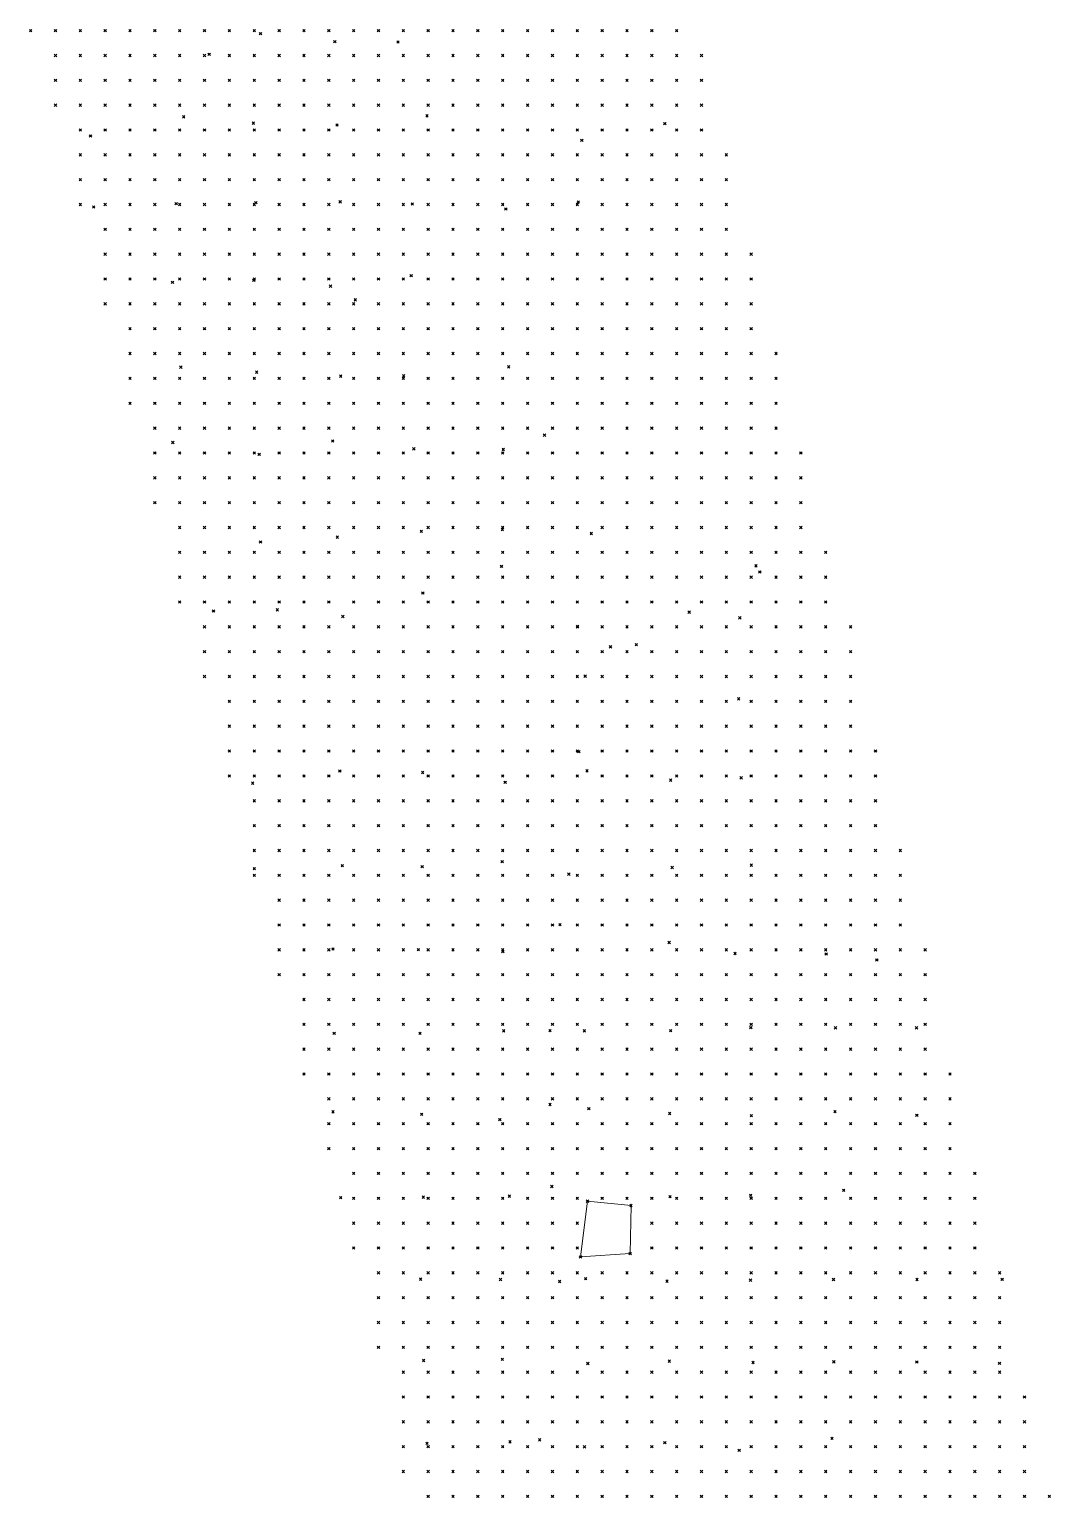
# Model space of a CAD drawing. Header units: metres. Extents: x 441556 to 446409, y 432338 to 461058.
# Drawn here: x 444785.2 to 444908.5, y 443383.9 to 443561.1 of the extents above; entities that cross this region are included whole.
import ezdxf

# ---------------------------------------------------------------- set-up
doc = ezdxf.new("R2010")
doc.units = ezdxf.units.M
doc.header["$MEASUREMENT"] = 0
doc.header["$PDMODE"] = 35
doc.header["$PDSIZE"] = 0.15
for name, color, linetype, lineweight in [('DTM-BRE-RevN_GRP_CONSTRUCTIE', 2, 'Continuous', 0), ('DTM-NOK-RevN_LIDAR_co_lidar', 91, 'Continuous', 0), ('DTM-NOK-RevN_RTK', 32, 'Continuous', 0)]:
    doc.layers.add(name, color=color, linetype=linetype, lineweight=lineweight)

msp = doc.modelspace()

# ---------------------------------------------------------------- linework, layer by layer
at = {"layer": 'DTM-BRE-RevN_GRP_CONSTRUCTIE'}
for p, q in [((444852.618, 443419.668, 552.325), (444851.761, 443412.946, 552.445)), ((444857.866, 443419.15, 551.844), (444852.618, 443419.668, 552.325)), ((444857.769, 443413.347, 551.647), (444857.866, 443419.15, 551.844)), ((444851.761, 443412.946, 552.445), (444857.769, 443413.347, 551.647))]:
    msp.add_line(p, q, dxfattribs=at)
at = {"layer": 'DTM-NOK-RevN_LIDAR_co_lidar'}
for p in [(444785.39, 443560.995, 595.935), (444788.39, 443560.995, 594.717), (444791.389, 443560.995, 593.705), (444794.388, 443560.995, 592.698), (444797.388, 443560.995, 590.99), (444800.387, 443560.995, 589.049), (444803.386, 443560.995, 587.269), (444806.386, 443560.995, 585.609), (444809.385, 443560.995, 584.7), (444812.384, 443560.995, 584.284), (444815.384, 443560.995, 583.933), (444818.383, 443560.995, 583.091), (444821.383, 443560.995, 582.277), (444824.382, 443560.995, 581.417), (444827.381, 443560.995, 580.37), (444830.381, 443560.995, 579.645), (444833.38, 443560.995, 578.797), (444836.379, 443560.995, 577.907), (444839.379, 443560.995, 576.787), (444842.378, 443560.995, 575.669), (444845.377, 443560.995, 574.615), (444848.377, 443560.995, 573.433), (444851.376, 443560.995, 572.212), (444854.375, 443560.995, 571.033), (444857.375, 443560.995, 569.752), (444860.374, 443560.995, 568.39), (444863.373, 443560.995, 567), (444788.39, 443557.996, 593.952), (444791.389, 443557.996, 592.653), (444794.388, 443557.996, 590.894), (444797.388, 443557.996, 589.335), (444800.387, 443557.996, 587.551), (444803.386, 443557.996, 585.715), (444806.386, 443557.996, 584.338), (444809.385, 443557.996, 583.451), (444812.384, 443557.996, 582.998), (444815.384, 443557.996, 582.188), (444818.383, 443557.996, 581.583), (444821.383, 443557.996, 580.859), (444824.382, 443557.996, 579.96), (444827.381, 443557.996, 579.12), (444830.381, 443557.996, 578.428), (444833.38, 443557.996, 577.691), (444836.379, 443557.996, 576.446), (444839.379, 443557.996, 575.09), (444842.378, 443557.996, 574.185), (444845.377, 443557.996, 573.181), (444848.377, 443557.996, 571.944), (444851.376, 443557.996, 570.819), (444854.375, 443557.996, 569.745), (444857.375, 443557.996, 568.656), (444860.374, 443557.996, 567.401), (444863.373, 443557.996, 565.809), (444866.373, 443557.996, 564.483), (444788.39, 443554.997, 593.333), (444791.389, 443554.997, 591.781), (444794.388, 443554.997, 589.821), (444797.388, 443554.997, 588.016), (444800.387, 443554.997, 586.146), (444803.386, 443554.997, 584.517), (444806.386, 443554.997, 583.259), (444809.385, 443554.997, 582.342), (444812.384, 443554.997, 581.447), (444815.384, 443554.997, 580.853), (444818.383, 443554.997, 580.16), (444821.383, 443554.997, 579.612), (444824.382, 443554.997, 578.605), (444827.381, 443554.997, 577.851), (444830.381, 443554.997, 577.125), (444833.38, 443554.997, 576.205), (444836.379, 443554.997, 575.081), (444839.379, 443554.997, 573.936), (444842.378, 443554.997, 572.922), (444845.377, 443554.997, 571.89), (444848.377, 443554.997, 570.753), (444851.376, 443554.997, 569.498), (444854.375, 443554.997, 568.359), (444857.375, 443554.997, 567.449), (444860.374, 443554.997, 566.221), (444863.373, 443554.997, 564.546), (444866.373, 443554.997, 563.243), (444788.39, 443551.997, 592.708), (444791.389, 443551.997, 591.044), (444794.388, 443551.997, 588.896), (444797.388, 443551.997, 586.88), (444800.387, 443551.997, 585.132), (444803.386, 443551.997, 583.676), (444806.386, 443551.997, 582.45), (444809.385, 443551.997, 581.146), (444812.384, 443551.997, 580.19), (444815.384, 443551.997, 579.81), (444818.383, 443551.997, 578.796), (444821.383, 443551.997, 578.065), (444824.382, 443551.997, 577.189), (444827.381, 443551.997, 576.841), (444830.381, 443551.997, 575.73), (444833.38, 443551.997, 574.554), (444836.379, 443551.997, 573.566), (444839.379, 443551.997, 572.578), (444842.378, 443551.997, 571.534), (444845.377, 443551.997, 570.553), (444848.377, 443551.997, 569.455), (444851.376, 443551.997, 568.166), (444854.375, 443551.997, 567.055), (444857.375, 443551.997, 566.096), (444860.374, 443551.997, 564.695), (444863.373, 443551.997, 563.015), (444866.373, 443551.997, 561.818), (444791.389, 443548.998, 590.148), (444794.388, 443548.998, 588.062), (444797.388, 443548.998, 586.13), (444800.387, 443548.998, 584.453), (444803.386, 443548.998, 582.943), (444806.386, 443548.998, 581.507), (444809.385, 443548.998, 580.132), (444812.384, 443548.998, 578.945), (444815.384, 443548.998, 578.127), (444818.383, 443548.998, 577.428), (444821.383, 443548.998, 576.714), (444824.382, 443548.998, 576.362), (444827.381, 443548.998, 575.57), (444830.381, 443548.998, 574.353), (444833.38, 443548.998, 573.063), (444836.379, 443548.998, 572.292), (444839.379, 443548.998, 571.36), (444842.378, 443548.998, 570.256), (444845.377, 443548.998, 569.208), (444848.377, 443548.998, 568.112), (444851.376, 443548.998, 566.951), (444854.375, 443548.998, 565.81), (444857.375, 443548.998, 564.568), (444860.374, 443548.998, 563.187), (444863.373, 443548.998, 561.874), (444866.373, 443548.998, 560.662), (444791.389, 443545.999, 589.206), (444794.388, 443545.999, 587.162), (444797.388, 443545.999, 585.267), (444800.387, 443545.999, 583.704), (444803.386, 443545.999, 582.261), (444806.386, 443545.999, 580.557), (444809.385, 443545.999, 579.012), (444812.384, 443545.999, 577.86), (444815.384, 443545.999, 576.941), (444818.383, 443545.999, 576.29), (444821.383, 443545.999, 575.617), (444824.382, 443545.999, 575.168), (444827.381, 443545.999, 574.095), (444830.381, 443545.999, 573.055), (444833.38, 443545.999, 571.838), (444836.379, 443545.999, 571.075), (444839.379, 443545.999, 570.055), (444842.378, 443545.999, 568.905), (444845.377, 443545.999, 567.834), (444848.377, 443545.999, 566.809), (444851.376, 443545.999, 565.779), (444854.375, 443545.999, 564.673), (444857.375, 443545.999, 563.439), (444860.374, 443545.999, 562.105), (444863.373, 443545.999, 560.776), (444866.373, 443545.999, 559.351), (444869.372, 443545.999, 557.6), (444791.389, 443542.999, 588.54), (444794.388, 443542.999, 586.7), (444797.388, 443542.999, 584.939), (444800.387, 443542.999, 583.277), (444803.386, 443542.999, 581.621), (444806.386, 443542.999, 579.963), (444809.385, 443542.999, 578.383), (444812.384, 443542.999, 577.216), (444815.384, 443542.999, 576.151), (444818.383, 443542.999, 575.295), (444821.383, 443542.999, 574.316), (444824.382, 443542.999, 573.707), (444827.381, 443542.999, 572.714), (444830.381, 443542.999, 571.719), (444833.38, 443542.999, 570.676), (444836.379, 443542.999, 569.781), (444839.379, 443542.999, 568.797), (444842.378, 443542.999, 567.799), (444845.377, 443542.999, 566.733), (444848.377, 443542.999, 565.705), (444851.376, 443542.999, 564.697), (444854.375, 443542.999, 563.593), (444857.375, 443542.999, 562.41), (444860.374, 443542.999, 561.066), (444863.373, 443542.999, 559.626), (444866.373, 443542.999, 558.22), (444869.372, 443542.999, 556.496), (444791.389, 443540, 587.957), (444794.388, 443540, 586.221), (444797.388, 443540, 584.626), (444800.387, 443540, 582.934), (444803.386, 443540, 581.083), (444806.386, 443540, 579.475), (444809.385, 443540, 578.012), (444812.384, 443540, 576.754), (444815.384, 443540, 575.51), (444818.383, 443540, 574.391), (444821.383, 443540, 573.526), (444824.382, 443540, 572.767), (444827.381, 443540, 571.784), (444830.381, 443540, 570.837), (444833.38, 443540, 569.781), (444836.379, 443540, 568.778), (444839.379, 443540, 567.621), (444842.378, 443540, 566.679), (444845.377, 443540, 565.763), (444848.377, 443540, 564.737), (444851.376, 443540, 563.572), (444854.375, 443540, 562.313), (444857.375, 443540, 561.015), (444860.374, 443540, 559.672), (444863.373, 443540, 558.529), (444866.373, 443540, 557.369), (444869.372, 443540, 555.756), (444794.388, 443537.001, 585.846), (444797.388, 443537.001, 584.315), (444800.387, 443537.001, 582.68), (444803.386, 443537.001, 580.886), (444806.386, 443537.001, 579.427), (444809.385, 443537.001, 577.818), (444812.384, 443537.001, 576.454), (444815.384, 443537.001, 575.19), (444818.383, 443537.001, 573.886), (444821.383, 443537.001, 573.051), (444824.382, 443537.001, 572.193), (444827.381, 443537.001, 571.202), (444830.381, 443537.001, 570.014), (444833.38, 443537.001, 568.828), (444836.379, 443537.001, 567.784), (444839.379, 443537.001, 566.772), (444842.378, 443537.001, 565.775), (444845.377, 443537.001, 564.817), (444848.377, 443537.001, 563.772), (444851.376, 443537.001, 562.495), (444854.375, 443537.001, 561.081), (444857.375, 443537.001, 559.782), (444860.374, 443537.001, 558.671), (444863.373, 443537.001, 557.572), (444866.373, 443537.001, 556.303), (444869.372, 443537.001, 554.861), (444794.388, 443534.001, 585.574), (444797.388, 443534.001, 584.02), (444800.387, 443534.001, 582.426), (444803.386, 443534.001, 580.903), (444806.386, 443534.001, 579.478), (444809.385, 443534.001, 577.702), (444812.384, 443534.001, 576.279), (444815.384, 443534.001, 574.957), (444818.383, 443534.001, 573.564), (444821.383, 443534.001, 572.732), (444824.382, 443534.001, 571.649), (444827.381, 443534.001, 570.656), (444830.381, 443534.001, 569.294), (444833.38, 443534.001, 567.966), (444836.379, 443534.001, 566.958), (444839.379, 443534.001, 565.927), (444842.378, 443534.001, 564.942), (444845.377, 443534.001, 563.896), (444848.377, 443534.001, 562.736), (444851.376, 443534.001, 561.485), (444854.375, 443534.001, 560.106), (444857.375, 443534.001, 558.775), (444860.374, 443534.001, 557.601), (444863.373, 443534.001, 556.277), (444866.373, 443534.001, 554.872), (444869.372, 443534.001, 553.823), (444872.371, 443534.001, 552.218), (444794.388, 443531.002, 585.281), (444797.388, 443531.002, 583.864), (444800.387, 443531.002, 582.243), (444803.386, 443531.002, 580.862), (444806.386, 443531.002, 579.526), (444809.385, 443531.002, 577.661), (444812.384, 443531.002, 576.094), (444815.384, 443531.002, 574.644), (444818.383, 443531.002, 573.508), (444821.383, 443531.002, 572.625), (444824.382, 443531.002, 571.286), (444827.381, 443531.002, 570.145), (444830.381, 443531.002, 568.793), (444833.38, 443531.002, 567.538), (444836.379, 443531.002, 566.315), (444839.379, 443531.002, 565.141), (444842.378, 443531.002, 564.116), (444845.377, 443531.002, 563.111), (444848.377, 443531.002, 561.933), (444851.376, 443531.002, 560.611), (444854.375, 443531.002, 559.183), (444857.375, 443531.002, 557.754), (444860.374, 443531.002, 556.439), (444863.373, 443531.002, 555.026), (444866.373, 443531.002, 553.64), (444869.372, 443531.002, 552.502), (444872.371, 443531.002, 551.078), (444794.388, 443528.003, 584.911), (444797.388, 443528.003, 583.585), (444800.387, 443528.003, 582.059), (444803.386, 443528.003, 580.747), (444806.386, 443528.003, 579.362), (444809.385, 443528.003, 577.734), (444812.384, 443528.003, 576.169), (444815.384, 443528.003, 574.615), (444818.383, 443528.003, 573.601), (444821.383, 443528.003, 572.448), (444824.382, 443528.003, 570.942), (444827.381, 443528.003, 569.558), (444830.381, 443528.003, 568.321), (444833.38, 443528.003, 567.286), (444836.379, 443528.003, 565.974), (444839.379, 443528.003, 564.684), (444842.378, 443528.003, 563.524), (444845.377, 443528.003, 562.571), (444848.377, 443528.003, 561.351), (444851.376, 443528.003, 559.865), (444854.375, 443528.003, 558.384), (444857.375, 443528.003, 556.944), (444860.374, 443528.003, 555.591), (444863.373, 443528.003, 554.071), (444866.373, 443528.003, 552.572), (444869.372, 443528.003, 551.317), (444872.371, 443528.003, 550.1), (444797.388, 443525.003, 583.093), (444800.387, 443525.003, 581.661), (444803.386, 443525.003, 580.422), (444806.386, 443525.003, 579.002), (444809.385, 443525.003, 577.669), (444812.384, 443525.003, 576.091), (444815.384, 443525.003, 574.595), (444818.383, 443525.003, 573.689), (444821.383, 443525.003, 572.146), (444824.382, 443525.003, 570.593), (444827.381, 443525.003, 569.156), (444830.381, 443525.003, 568.007), (444833.38, 443525.003, 566.978), (444836.379, 443525.003, 565.693), (444839.379, 443525.003, 564.413), (444842.378, 443525.003, 563.263), (444845.377, 443525.003, 562.288), (444848.377, 443525.003, 561.043), (444851.376, 443525.003, 559.47), (444854.375, 443525.003, 557.97), (444857.375, 443525.003, 556.576), (444860.374, 443525.003, 555.111), (444863.373, 443525.003, 553.513), (444866.373, 443525.003, 551.862), (444869.372, 443525.003, 550.506), (444872.371, 443525.003, 549.264), (444797.388, 443522.004, 582.577), (444800.387, 443522.004, 581.208), (444803.386, 443522.004, 579.95), (444806.386, 443522.004, 578.614), (444809.385, 443522.004, 577.372), (444812.384, 443522.004, 575.858), (444815.384, 443522.004, 574.438), (444818.383, 443522.004, 573.558), (444821.383, 443522.004, 571.88), (444824.382, 443522.004, 570.255), (444827.381, 443522.004, 568.967), (444830.381, 443522.004, 567.81), (444833.38, 443522.004, 566.677), (444836.379, 443522.004, 565.418), (444839.379, 443522.004, 564.182), (444842.378, 443522.004, 563.076), (444845.377, 443522.004, 562.132), (444848.377, 443522.004, 560.978), (444851.376, 443522.004, 559.386), (444854.375, 443522.004, 557.82), (444857.375, 443522.004, 556.422), (444860.374, 443522.004, 554.869), (444863.373, 443522.004, 553.297), (444866.373, 443522.004, 551.638), (444869.372, 443522.004, 550.126), (444872.371, 443522.004, 548.679), (444875.371, 443522.004, 547.207), (444797.388, 443519.005, 581.974), (444800.387, 443519.005, 580.73), (444803.386, 443519.005, 579.448), (444806.386, 443519.005, 578.262), (444809.385, 443519.005, 577.064), (444812.384, 443519.005, 575.607), (444815.384, 443519.005, 574.353), (444818.383, 443519.005, 573.193), (444821.383, 443519.005, 571.608), (444824.382, 443519.005, 569.911), (444827.381, 443519.005, 568.722), (444830.381, 443519.005, 567.548), (444833.38, 443519.005, 566.409), (444836.379, 443519.005, 565.215), (444839.379, 443519.005, 563.988), (444842.378, 443519.005, 562.831), (444845.377, 443519.005, 561.944), (444848.377, 443519.005, 560.824), (444851.376, 443519.005, 559.214), (444854.375, 443519.005, 557.679), (444857.375, 443519.005, 556.327), (444860.374, 443519.005, 554.757), (444863.373, 443519.005, 553.09), (444866.373, 443519.005, 551.496), (444869.372, 443519.005, 550.115), (444872.371, 443519.005, 548.427), (444875.371, 443519.005, 546.806), (444797.388, 443516.005, 581.155), (444800.387, 443516.005, 580.007), (444803.386, 443516.005, 578.873), (444806.386, 443516.005, 577.9), (444809.385, 443516.005, 576.716), (444812.384, 443516.005, 575.096), (444815.384, 443516.005, 574.016), (444818.383, 443516.005, 572.737), (444821.383, 443516.005, 571.187), (444824.382, 443516.005, 569.667), (444827.381, 443516.005, 568.483), (444830.381, 443516.005, 567.356), (444833.38, 443516.005, 566.132), (444836.379, 443516.005, 564.893), (444839.379, 443516.005, 563.74), (444842.378, 443516.005, 562.614), (444845.377, 443516.005, 561.688), (444848.377, 443516.005, 560.492), (444851.376, 443516.005, 558.887), (444854.375, 443516.005, 557.493), (444857.375, 443516.005, 556.241), (444860.374, 443516.005, 554.572), (444863.373, 443516.005, 552.766), (444866.373, 443516.005, 551.228), (444869.372, 443516.005, 549.925), (444872.371, 443516.005, 548.297), (444875.371, 443516.005, 546.372), (444800.387, 443513.006, 579.209), (444803.386, 443513.006, 578.314), (444806.386, 443513.006, 577.233), (444809.385, 443513.006, 575.993), (444812.384, 443513.006, 574.558), (444815.384, 443513.006, 573.305), (444818.383, 443513.006, 572.008), (444821.383, 443513.006, 570.59), (444824.382, 443513.006, 569.399), (444827.381, 443513.006, 568.207), (444830.381, 443513.006, 567.08), (444833.38, 443513.006, 565.768), (444836.379, 443513.006, 564.492), (444839.379, 443513.006, 563.321), (444842.378, 443513.006, 562.244), (444845.377, 443513.006, 561.359), (444848.377, 443513.006, 560.086), (444851.376, 443513.006, 558.494), (444854.375, 443513.006, 557.218), (444857.375, 443513.006, 555.965), (444860.374, 443513.006, 554.227), (444863.373, 443513.006, 552.421), (444866.373, 443513.006, 550.933), (444869.372, 443513.006, 549.436), (444872.371, 443513.006, 548.093), (444875.371, 443513.006, 546.01), (444800.387, 443510.007, 578.444), (444803.386, 443510.007, 577.556), (444806.386, 443510.007, 576.214), (444809.385, 443510.007, 574.919), (444812.384, 443510.007, 573.688), (444815.384, 443510.007, 572.454), (444818.383, 443510.007, 571.214), (444821.383, 443510.007, 570.006), (444824.382, 443510.007, 569.011), (444827.381, 443510.007, 567.776), (444830.381, 443510.007, 566.473), (444833.38, 443510.007, 565.174), (444836.379, 443510.007, 563.794), (444839.379, 443510.007, 562.533), (444842.378, 443510.007, 561.582), (444845.377, 443510.007, 560.921), (444848.377, 443510.007, 559.631), (444851.376, 443510.007, 558.01), (444854.375, 443510.007, 556.839), (444857.375, 443510.007, 555.618), (444860.374, 443510.007, 553.895), (444863.373, 443510.007, 552.122), (444866.373, 443510.007, 550.721), (444869.372, 443510.007, 549.129), (444872.371, 443510.007, 547.708), (444875.371, 443510.007, 546.239), (444878.37, 443510.007, 544.365), (444800.387, 443507.007, 577.641), (444803.386, 443507.007, 576.471), (444806.386, 443507.007, 575.061), (444809.385, 443507.007, 574.023), (444812.384, 443507.007, 572.885), (444815.384, 443507.007, 571.514), (444818.383, 443507.007, 570.509), (444821.383, 443507.007, 569.393), (444824.382, 443507.007, 568.377), (444827.381, 443507.007, 567.033), (444830.381, 443507.007, 565.634), (444833.38, 443507.007, 564.306), (444836.379, 443507.007, 562.862), (444839.379, 443507.007, 561.632), (444842.378, 443507.007, 560.88), (444845.377, 443507.007, 560.435), (444848.377, 443507.007, 559.262), (444851.376, 443507.007, 557.646), (444854.375, 443507.007, 556.476), (444857.375, 443507.007, 555.236), (444860.374, 443507.007, 553.509), (444863.373, 443507.007, 551.88), (444866.373, 443507.007, 550.393), (444869.372, 443507.007, 548.885), (444872.371, 443507.007, 547.493), (444875.371, 443507.007, 545.84), (444878.37, 443507.007, 544.352), (444800.387, 443504.008, 576.334), (444803.386, 443504.008, 575.16), (444806.386, 443504.008, 573.826), (444809.385, 443504.008, 572.956), (444812.384, 443504.008, 571.934), (444815.384, 443504.008, 570.766), (444818.383, 443504.008, 569.638), (444821.383, 443504.008, 568.513), (444824.382, 443504.008, 567.526), (444827.381, 443504.008, 565.873), (444830.381, 443504.008, 564.549), (444833.38, 443504.008, 563.524), (444836.379, 443504.008, 562.452), (444839.379, 443504.008, 561.237), (444842.378, 443504.008, 560.288), (444845.377, 443504.008, 559.728), (444848.377, 443504.008, 558.701), (444851.376, 443504.008, 557.295), (444854.375, 443504.008, 556.195), (444857.375, 443504.008, 554.985), (444860.374, 443504.008, 553.299), (444863.373, 443504.008, 551.664), (444866.373, 443504.008, 550.144), (444869.372, 443504.008, 548.639), (444872.371, 443504.008, 547.274), (444875.371, 443504.008, 545.613), (444878.37, 443504.008, 544.032), (444803.386, 443501.009, 573.549), (444806.386, 443501.009, 572.687), (444809.385, 443501.009, 571.984), (444812.384, 443501.009, 570.939), (444815.384, 443501.009, 569.963), (444818.383, 443501.009, 568.864), (444821.383, 443501.009, 567.799), (444824.382, 443501.009, 566.642), (444827.381, 443501.009, 565.344), (444830.381, 443501.009, 564.282), (444833.38, 443501.009, 563.25), (444836.379, 443501.009, 562.215), (444839.379, 443501.009, 561.206), (444842.378, 443501.009, 560.276), (444845.377, 443501.009, 559.275), (444848.377, 443501.009, 557.924), (444851.376, 443501.009, 556.646), (444854.375, 443501.009, 555.779), (444857.375, 443501.009, 554.618), (444860.374, 443501.009, 552.966), (444863.373, 443501.009, 551.505), (444866.373, 443501.009, 549.918), (444869.372, 443501.009, 548.442), (444872.371, 443501.009, 546.992), (444875.371, 443501.009, 545.523), (444878.37, 443501.009, 543.615), (444803.386, 443498.009, 572.739), (444806.386, 443498.009, 571.666), (444809.385, 443498.009, 570.786), (444812.384, 443498.009, 569.78), (444815.384, 443498.009, 568.998), (444818.383, 443498.009, 568.068), (444821.383, 443498.009, 567.012), (444824.382, 443498.009, 565.881), (444827.381, 443498.009, 564.99), (444830.381, 443498.009, 563.947), (444833.38, 443498.009, 562.883), (444836.379, 443498.009, 561.951), (444839.379, 443498.009, 561.053), (444842.378, 443498.009, 560.053), (444845.377, 443498.009, 558.838), (444848.377, 443498.009, 557.533), (444851.376, 443498.009, 556.374), (444854.375, 443498.009, 555.417), (444857.375, 443498.009, 554.197), (444860.374, 443498.009, 552.502), (444863.373, 443498.009, 550.997), (444866.373, 443498.009, 549.722), (444869.372, 443498.009, 548.468), (444872.371, 443498.009, 546.914), (444875.371, 443498.009, 545.457), (444878.37, 443498.009, 543.48), (444881.369, 443498.009, 541.341), (444803.386, 443495.01, 571.778), (444806.386, 443495.01, 570.83), (444809.385, 443495.01, 569.761), (444812.384, 443495.01, 568.885), (444815.384, 443495.01, 568.01), (444818.383, 443495.01, 567.073), (444821.383, 443495.01, 565.963), (444824.382, 443495.01, 565.023), (444827.381, 443495.01, 564.24), (444830.381, 443495.01, 563.143), (444833.38, 443495.01, 562.125), (444836.379, 443495.01, 561.288), (444839.379, 443495.01, 560.491), (444842.378, 443495.01, 559.555), (444845.377, 443495.01, 558.421), (444848.377, 443495.01, 557.174), (444851.376, 443495.01, 556.111), (444854.375, 443495.01, 555.114), (444857.375, 443495.01, 553.833), (444860.374, 443495.01, 552.268), (444863.373, 443495.01, 550.621), (444866.373, 443495.01, 549.315), (444869.372, 443495.01, 548), (444872.371, 443495.01, 546.593), (444875.371, 443495.01, 545.174), (444878.37, 443495.01, 542.91), (444881.369, 443495.01, 540.527), (444803.386, 443492.011, 570.791), (444806.386, 443492.011, 569.954), (444809.385, 443492.011, 569.08), (444812.384, 443492.011, 567.959), (444815.384, 443492.011, 566.875), (444818.383, 443492.011, 565.937), (444821.383, 443492.011, 565.099), (444824.382, 443492.011, 564.19), (444827.381, 443492.011, 563.28), (444830.381, 443492.011, 562.472), (444833.38, 443492.011, 561.641), (444836.379, 443492.011, 560.763), (444839.379, 443492.011, 559.992), (444842.378, 443492.011, 558.857), (444845.377, 443492.011, 557.679), (444848.377, 443492.011, 556.635), (444851.376, 443492.011, 555.73), (444854.375, 443492.011, 554.678), (444857.375, 443492.011, 553.177), (444860.374, 443492.011, 551.704), (444863.373, 443492.011, 550.449), (444866.373, 443492.011, 549.045), (444869.372, 443492.011, 547.823), (444872.371, 443492.011, 546.507), (444875.371, 443492.011, 544.633), (444878.37, 443492.011, 542.229), (444881.369, 443492.011, 540.053), (444806.386, 443489.011, 568.963), (444809.385, 443489.011, 568.132), (444812.384, 443489.011, 566.968), (444815.384, 443489.011, 565.898), (444818.383, 443489.011, 565.016), (444821.383, 443489.011, 564.132), (444824.382, 443489.011, 563.294), (444827.381, 443489.011, 562.447), (444830.381, 443489.011, 561.75), (444833.38, 443489.011, 560.958), (444836.379, 443489.011, 560.14), (444839.379, 443489.011, 559.398), (444842.378, 443489.011, 558.3), (444845.377, 443489.011, 556.981), (444848.377, 443489.011, 556.003), (444851.376, 443489.011, 555.328), (444854.375, 443489.011, 554.167), (444857.375, 443489.011, 552.742), (444860.374, 443489.011, 551.608), (444863.373, 443489.011, 550.088), (444866.373, 443489.011, 548.746), (444869.372, 443489.011, 547.536), (444872.371, 443489.011, 546.465), (444875.371, 443489.011, 544.497), (444878.37, 443489.011, 541.659), (444881.369, 443489.011, 539.266), (444884.369, 443489.011, 536.854), (444806.386, 443486.012, 567.785), (444809.385, 443486.012, 566.988), (444812.384, 443486.012, 565.828), (444815.384, 443486.012, 565.054), (444818.383, 443486.012, 564.082), (444821.383, 443486.012, 562.96), (444824.382, 443486.012, 562.368), (444827.381, 443486.012, 561.725), (444830.381, 443486.012, 561.136), (444833.38, 443486.012, 560.404), (444836.379, 443486.012, 559.608), (444839.379, 443486.012, 558.742), (444842.378, 443486.012, 557.615), (444845.377, 443486.012, 556.468), (444848.377, 443486.012, 555.526), (444851.376, 443486.012, 554.64), (444854.375, 443486.012, 553.524), (444857.375, 443486.012, 552.221), (444860.374, 443486.012, 551.007), (444863.373, 443486.012, 549.822), (444866.373, 443486.012, 548.566), (444869.372, 443486.012, 547.48), (444872.371, 443486.012, 546.352), (444875.371, 443486.012, 544.335), (444878.37, 443486.012, 541.917), (444881.369, 443486.012, 539.504), (444884.369, 443486.012, 537.308), (444806.386, 443483.013, 566.74), (444809.385, 443483.013, 565.911), (444812.384, 443483.013, 565.091), (444815.384, 443483.013, 564.098), (444818.383, 443483.013, 562.88), (444821.383, 443483.013, 562.241), (444824.382, 443483.013, 561.889), (444827.381, 443483.013, 561.077), (444830.381, 443483.013, 560.474), (444833.38, 443483.013, 559.695), (444836.379, 443483.013, 559.018), (444839.379, 443483.013, 558.058), (444842.378, 443483.013, 556.763), (444845.377, 443483.013, 555.76), (444848.377, 443483.013, 554.898), (444851.376, 443483.013, 553.986), (444854.375, 443483.013, 552.933), (444857.375, 443483.013, 551.713), (444860.374, 443483.013, 550.656), (444863.373, 443483.013, 549.629), (444866.373, 443483.013, 548.473), (444869.372, 443483.013, 547.326), (444872.371, 443483.013, 546.334), (444875.371, 443483.013, 544.869), (444878.37, 443483.013, 542.81), (444881.369, 443483.013, 540.953), (444884.369, 443483.013, 538.7), (444809.385, 443480.013, 565.023), (444812.384, 443480.013, 564.352), (444815.384, 443480.013, 563.404), (444818.383, 443480.013, 562.349), (444821.383, 443480.013, 561.708), (444824.382, 443480.013, 561.145), (444827.381, 443480.013, 560.551), (444830.381, 443480.013, 559.748), (444833.38, 443480.013, 559.134), (444836.379, 443480.013, 558.657), (444839.379, 443480.013, 557.409), (444842.378, 443480.013, 556.16), (444845.377, 443480.013, 555.058), (444848.377, 443480.013, 554.29), (444851.376, 443480.013, 553.729), (444854.375, 443480.013, 552.709), (444857.375, 443480.013, 551.42), (444860.374, 443480.013, 550.396), (444863.373, 443480.013, 549.363), (444866.373, 443480.013, 548.25), (444869.372, 443480.013, 547.2), (444872.371, 443480.013, 546.191), (444875.371, 443480.013, 544.791), (444878.37, 443480.013, 543.238), (444881.369, 443480.013, 541.8), (444884.369, 443480.013, 540.096), (444809.385, 443477.014, 564.224), (444812.384, 443477.014, 563.387), (444815.384, 443477.014, 562.596), (444818.383, 443477.014, 561.877), (444821.383, 443477.014, 561.102), (444824.382, 443477.014, 560.572), (444827.381, 443477.014, 559.999), (444830.381, 443477.014, 559.293), (444833.38, 443477.014, 558.557), (444836.379, 443477.014, 557.743), (444839.379, 443477.014, 556.616), (444842.378, 443477.014, 555.589), (444845.377, 443477.014, 554.77), (444848.377, 443477.014, 554.218), (444851.376, 443477.014, 553.596), (444854.375, 443477.014, 552.43), (444857.375, 443477.014, 551.057), (444860.374, 443477.014, 549.948), (444863.373, 443477.014, 548.936), (444866.373, 443477.014, 548.006), (444869.372, 443477.014, 547.081), (444872.371, 443477.014, 546.148), (444875.371, 443477.014, 544.897), (444878.37, 443477.014, 543.365), (444881.369, 443477.014, 541.93), (444884.369, 443477.014, 540.165), (444809.385, 443474.014, 563.227), (444812.384, 443474.014, 562.519), (444815.384, 443474.014, 561.847), (444818.383, 443474.014, 561.265), (444821.383, 443474.014, 560.474), (444824.382, 443474.014, 559.874), (444827.381, 443474.014, 559.411), (444830.381, 443474.014, 558.73), (444833.38, 443474.014, 557.732), (444836.379, 443474.014, 556.857), (444839.379, 443474.014, 555.923), (444842.378, 443474.014, 555.003), (444845.377, 443474.014, 554.356), (444848.377, 443474.014, 554.008), (444851.376, 443474.014, 553.325), (444854.375, 443474.014, 552.055), (444857.375, 443474.014, 550.69), (444860.374, 443474.014, 549.562), (444863.373, 443474.014, 548.677), (444866.373, 443474.014, 547.774), (444869.372, 443474.014, 546.887), (444872.371, 443474.014, 545.805), (444875.371, 443474.014, 544.508), (444878.37, 443474.014, 543.138), (444881.369, 443474.014, 541.801), (444884.369, 443474.014, 540.003), (444887.368, 443474.014, 538.063), (444809.385, 443471.015, 562.498), (444812.384, 443471.015, 561.913), (444815.384, 443471.015, 561.356), (444818.383, 443471.015, 560.84), (444821.383, 443471.015, 560.208), (444824.382, 443471.015, 559.212), (444827.381, 443471.015, 558.578), (444830.381, 443471.015, 558.041), (444833.38, 443471.015, 557.148), (444836.379, 443471.015, 556.363), (444839.379, 443471.015, 555.453), (444842.378, 443471.015, 554.503), (444845.377, 443471.015, 553.982), (444848.377, 443471.015, 553.827), (444851.376, 443471.015, 553.122), (444854.375, 443471.015, 551.742), (444857.375, 443471.015, 550.403), (444860.374, 443471.015, 549.342), (444863.373, 443471.015, 548.515), (444866.373, 443471.015, 547.629), (444869.372, 443471.015, 546.746), (444872.371, 443471.015, 545.538), (444875.371, 443471.015, 543.97), (444878.37, 443471.015, 542.691), (444881.369, 443471.015, 541.437), (444884.369, 443471.015, 539.771), (444887.368, 443471.015, 538.119), (444812.384, 443468.016, 561.346), (444815.384, 443468.016, 560.86), (444818.383, 443468.016, 560.418), (444821.383, 443468.016, 559.54), (444824.382, 443468.016, 558.672), (444827.381, 443468.016, 557.909), (444830.381, 443468.016, 557.463), (444833.38, 443468.016, 556.741), (444836.379, 443468.016, 556.027), (444839.379, 443468.016, 555.111), (444842.378, 443468.016, 554.221), (444845.377, 443468.016, 553.851), (444848.377, 443468.016, 553.746), (444851.376, 443468.016, 552.892), (444854.375, 443468.016, 551.405), (444857.375, 443468.016, 550.168), (444860.374, 443468.016, 549.198), (444863.373, 443468.016, 548.366), (444866.373, 443468.016, 547.556), (444869.372, 443468.016, 546.669), (444872.371, 443468.016, 545.526), (444875.371, 443468.016, 543.893), (444878.37, 443468.016, 542.432), (444881.369, 443468.016, 541.135), (444884.369, 443468.016, 539.653), (444887.368, 443468.016, 538.777), (444812.384, 443465.016, 560.895), (444815.384, 443465.016, 560.414), (444818.383, 443465.016, 559.903), (444821.383, 443465.016, 558.884), (444824.382, 443465.016, 558.267), (444827.381, 443465.016, 557.543), (444830.381, 443465.016, 556.958), (444833.38, 443465.016, 556.214), (444836.379, 443465.016, 555.505), (444839.379, 443465.016, 554.658), (444842.378, 443465.016, 554.001), (444845.377, 443465.016, 553.798), (444848.377, 443465.016, 553.673), (444851.376, 443465.016, 552.736), (444854.375, 443465.016, 551.218), (444857.375, 443465.016, 550.052), (444860.374, 443465.016, 549.158), (444863.373, 443465.016, 548.28), (444866.373, 443465.016, 547.461), (444869.372, 443465.016, 546.656), (444872.371, 443465.016, 545.708), (444875.371, 443465.016, 544.19), (444878.37, 443465.016, 542.661), (444881.369, 443465.016, 541.429), (444884.369, 443465.016, 540.281), (444887.368, 443465.016, 539.935), (444812.384, 443462.017, 560.527), (444815.384, 443462.017, 560.046), (444818.383, 443462.017, 559.471), (444821.383, 443462.017, 558.551), (444824.382, 443462.017, 557.878), (444827.381, 443462.017, 557.239), (444830.381, 443462.017, 556.608), (444833.38, 443462.017, 555.941), (444836.379, 443462.017, 555.322), (444839.379, 443462.017, 554.594), (444842.378, 443462.017, 553.987), (444845.377, 443462.017, 553.752), (444848.377, 443462.017, 553.442), (444851.376, 443462.017, 552.402), (444854.375, 443462.017, 551.034), (444857.375, 443462.017, 549.998), (444860.374, 443462.017, 549.116), (444863.373, 443462.017, 548.261), (444866.373, 443462.017, 547.45), (444869.372, 443462.017, 546.725), (444872.371, 443462.017, 545.984), (444875.371, 443462.017, 544.858), (444878.37, 443462.017, 543.535), (444881.369, 443462.017, 542.318), (444884.369, 443462.017, 541.563), (444887.368, 443462.017, 541.426), (444890.367, 443462.017, 541.583), (444812.384, 443459.018, 560.122), (444815.384, 443459.018, 559.718), (444818.383, 443459.018, 559.065), (444821.383, 443459.018, 558.341), (444824.382, 443459.018, 557.625), (444827.381, 443459.018, 556.971), (444830.381, 443459.018, 556.405), (444833.38, 443459.018, 555.846), (444836.379, 443459.018, 555.406), (444839.379, 443459.018, 554.768), (444842.378, 443459.018, 554.092), (444845.377, 443459.018, 553.745), (444848.377, 443459.018, 553.206), (444851.376, 443459.018, 552.03), (444854.375, 443459.018, 550.821), (444857.375, 443459.018, 549.962), (444860.374, 443459.018, 549.121), (444863.373, 443459.018, 548.315), (444866.373, 443459.018, 547.523), (444869.372, 443459.018, 546.841), (444872.371, 443459.018, 546.226), (444875.371, 443459.018, 545.583), (444878.37, 443459.018, 544.55), (444881.369, 443459.018, 543.438), (444884.369, 443459.018, 542.856), (444887.368, 443459.018, 542.765), (444890.367, 443459.018, 542.743), (444815.384, 443456.018, 559.292), (444818.383, 443456.018, 558.629), (444821.383, 443456.018, 558.022), (444824.382, 443456.018, 557.363), (444827.381, 443456.018, 556.71), (444830.381, 443456.018, 556.181), (444833.38, 443456.018, 555.61), (444836.379, 443456.018, 555.167), (444839.379, 443456.018, 554.643), (444842.378, 443456.018, 554.081), (444845.377, 443456.018, 553.727), (444848.377, 443456.018, 553.107), (444851.376, 443456.018, 551.901), (444854.375, 443456.018, 550.747), (444857.375, 443456.018, 549.977), (444860.374, 443456.018, 549.219), (444863.373, 443456.018, 548.444), (444866.373, 443456.018, 547.655), (444869.372, 443456.018, 547.016), (444872.371, 443456.018, 546.44), (444875.371, 443456.018, 545.962), (444878.37, 443456.018, 545.28), (444881.369, 443456.018, 544.484), (444884.369, 443456.018, 543.896), (444887.368, 443456.018, 543.712), (444890.367, 443456.018, 543.56), (444815.384, 443453.019, 558.641), (444818.383, 443453.019, 558.184), (444821.383, 443453.019, 557.549), (444824.382, 443453.019, 556.972), (444827.381, 443453.019, 556.505), (444830.381, 443453.019, 555.995), (444833.38, 443453.019, 555.343), (444836.379, 443453.019, 554.741), (444839.379, 443453.019, 554.41), (444842.378, 443453.019, 554.033), (444845.377, 443453.019, 553.698), (444848.377, 443453.019, 552.992), (444851.376, 443453.019, 551.815), (444854.375, 443453.019, 550.792), (444857.375, 443453.019, 550.062), (444860.374, 443453.019, 549.356), (444863.373, 443453.019, 548.657), (444866.373, 443453.019, 547.907), (444869.372, 443453.019, 547.241), (444872.371, 443453.019, 546.675), (444875.371, 443453.019, 546.155), (444878.37, 443453.019, 545.752), (444881.369, 443453.019, 545.276), (444884.369, 443453.019, 544.751), (444887.368, 443453.019, 544.48), (444890.367, 443453.019, 544.261), (444815.384, 443450.02, 558.057), (444818.383, 443450.02, 557.714), (444821.383, 443450.02, 557.241), (444824.382, 443450.02, 556.788), (444827.381, 443450.02, 556.509), (444830.381, 443450.02, 555.891), (444833.38, 443450.02, 555.158), (444836.379, 443450.02, 554.621), (444839.379, 443450.02, 554.372), (444842.378, 443450.02, 554.027), (444845.377, 443450.02, 553.716), (444848.377, 443450.02, 552.879), (444851.376, 443450.02, 551.714), (444854.375, 443450.02, 550.877), (444857.375, 443450.02, 550.196), (444860.374, 443450.02, 549.53), (444863.373, 443450.02, 548.879), (444866.373, 443450.02, 548.177), (444869.372, 443450.02, 547.474), (444872.371, 443450.02, 546.928), (444875.371, 443450.02, 546.432), (444878.37, 443450.02, 546.045), (444881.369, 443450.02, 545.755), (444884.369, 443450.02, 545.399), (444887.368, 443450.02, 545.1), (444890.367, 443450.02, 544.836), (444893.367, 443450.02, 544.617), (444815.384, 443447.02, 557.726), (444818.383, 443447.02, 557.361), (444821.383, 443447.02, 557.169), (444824.382, 443447.02, 556.761), (444827.381, 443447.02, 556.501), (444830.381, 443447.02, 555.786), (444833.38, 443447.02, 555.212), (444836.379, 443447.02, 554.873), (444839.379, 443447.02, 554.485), (444842.378, 443447.02, 554.041), (444845.377, 443447.02, 553.759), (444848.377, 443447.02, 552.893), (444851.376, 443447.02, 551.736), (444854.375, 443447.02, 550.971), (444857.375, 443447.02, 550.315), (444860.374, 443447.02, 549.663), (444863.373, 443447.02, 549.03), (444866.373, 443447.02, 548.407), (444869.372, 443447.02, 547.776), (444872.371, 443447.02, 547.258), (444875.371, 443447.02, 546.814), (444878.37, 443447.02, 546.406), (444881.369, 443447.02, 546.062), (444884.369, 443447.02, 545.852), (444887.368, 443447.02, 545.554), (444890.367, 443447.02, 545.264), (444893.367, 443447.02, 545.042), (444818.383, 443444.021, 557.154), (444821.383, 443444.021, 556.983), (444824.382, 443444.021, 556.675), (444827.381, 443444.021, 556.307), (444830.381, 443444.021, 555.723), (444833.38, 443444.021, 555.404), (444836.379, 443444.021, 555.029), (444839.379, 443444.021, 554.515), (444842.378, 443444.021, 554.052), (444845.377, 443444.021, 553.823), (444848.377, 443444.021, 552.971), (444851.376, 443444.021, 551.842), (444854.375, 443444.021, 551.117), (444857.375, 443444.021, 550.461), (444860.374, 443444.021, 549.867), (444863.373, 443444.021, 549.329), (444866.373, 443444.021, 548.723), (444869.372, 443444.021, 548.124), (444872.371, 443444.021, 547.634), (444875.371, 443444.021, 547.207), (444878.37, 443444.021, 546.78), (444881.369, 443444.021, 546.458), (444884.369, 443444.021, 546.222), (444887.368, 443444.021, 545.97), (444890.367, 443444.021, 545.688), (444893.367, 443444.021, 545.451), (444818.383, 443441.022, 557.068), (444821.383, 443441.022, 556.672), (444824.382, 443441.022, 556.408), (444827.381, 443441.022, 555.952), (444830.381, 443441.022, 555.447), (444833.38, 443441.022, 555.272), (444836.379, 443441.022, 554.958), (444839.379, 443441.022, 554.477), (444842.378, 443441.022, 554.068), (444845.377, 443441.022, 553.896), (444848.377, 443441.022, 553.076), (444851.376, 443441.022, 551.978), (444854.375, 443441.022, 551.282), (444857.375, 443441.022, 550.693), (444860.374, 443441.022, 550.179), (444863.373, 443441.022, 549.6), (444866.373, 443441.022, 549.045), (444869.372, 443441.022, 548.494), (444872.371, 443441.022, 548.018), (444875.371, 443441.022, 547.526), (444878.37, 443441.022, 547.104), (444881.369, 443441.022, 546.812), (444884.369, 443441.022, 546.515), (444887.368, 443441.022, 546.338), (444890.367, 443441.022, 546.079), (444893.367, 443441.022, 545.803), (444818.383, 443438.022, 556.727), (444821.383, 443438.022, 556.517), (444824.382, 443438.022, 556.252), (444827.381, 443438.022, 555.975), (444830.381, 443438.022, 555.654), (444833.38, 443438.022, 555.349), (444836.379, 443438.022, 554.919), (444839.379, 443438.022, 554.474), (444842.378, 443438.022, 554.132), (444845.377, 443438.022, 553.966), (444848.377, 443438.022, 553.121), (444851.376, 443438.022, 552.073), (444854.375, 443438.022, 551.478), (444857.375, 443438.022, 550.925), (444860.374, 443438.022, 550.392), (444863.373, 443438.022, 549.815), (444866.373, 443438.022, 549.301), (444869.372, 443438.022, 548.818), (444872.371, 443438.022, 548.309), (444875.371, 443438.022, 547.853), (444878.37, 443438.022, 547.458), (444881.369, 443438.022, 547.113), (444884.369, 443438.022, 546.851), (444887.368, 443438.022, 546.605), (444890.367, 443438.022, 546.313), (444893.367, 443438.022, 546.059), (444818.383, 443435.023, 556.3), (444821.383, 443435.023, 556.097), (444824.382, 443435.023, 555.976), (444827.381, 443435.023, 555.75), (444830.381, 443435.023, 555.605), (444833.38, 443435.023, 555.29), (444836.379, 443435.023, 554.872), (444839.379, 443435.023, 554.46), (444842.378, 443435.023, 554.138), (444845.377, 443435.023, 554.01), (444848.377, 443435.023, 553.255), (444851.376, 443435.023, 552.263), (444854.375, 443435.023, 551.691), (444857.375, 443435.023, 551.187), (444860.374, 443435.023, 550.685), (444863.373, 443435.023, 550.166), (444866.373, 443435.023, 549.721), (444869.372, 443435.023, 549.189), (444872.371, 443435.023, 548.613), (444875.371, 443435.023, 548.109), (444878.37, 443435.023, 547.745), (444881.369, 443435.023, 547.384), (444884.369, 443435.023, 547.059), (444887.368, 443435.023, 546.799), (444890.367, 443435.023, 546.526), (444893.367, 443435.023, 546.271), (444896.366, 443435.023, 545.965), (444821.383, 443432.024, 555.775), (444824.382, 443432.024, 555.749), (444827.381, 443432.024, 555.719), (444830.381, 443432.024, 555.498), (444833.38, 443432.024, 555.16), (444836.379, 443432.024, 554.789), (444839.379, 443432.024, 554.45), (444842.378, 443432.024, 554.195), (444845.377, 443432.024, 554.119), (444848.377, 443432.024, 553.416), (444851.376, 443432.024, 552.48), (444854.375, 443432.024, 551.968), (444857.375, 443432.024, 551.479), (444860.374, 443432.024, 550.964), (444863.373, 443432.024, 550.462), (444866.373, 443432.024, 549.912), (444869.372, 443432.024, 549.411), (444872.371, 443432.024, 548.84), (444875.371, 443432.024, 548.379), (444878.37, 443432.024, 547.964), (444881.369, 443432.024, 547.625), (444884.369, 443432.024, 547.253), (444887.368, 443432.024, 546.982), (444890.367, 443432.024, 546.682), (444893.367, 443432.024, 546.453), (444896.366, 443432.024, 546.151), (444821.383, 443429.024, 555.676), (444824.382, 443429.024, 555.576), (444827.381, 443429.024, 555.424), (444830.381, 443429.024, 555.234), (444833.38, 443429.024, 555.016), (444836.379, 443429.024, 554.718), (444839.379, 443429.024, 554.415), (444842.378, 443429.024, 554.228), (444845.377, 443429.024, 554.225), (444848.377, 443429.024, 553.679), (444851.376, 443429.024, 552.759), (444854.375, 443429.024, 552.209), (444857.375, 443429.024, 551.786), (444860.374, 443429.024, 551.148), (444863.373, 443429.024, 550.561), (444866.373, 443429.024, 550.124), (444869.372, 443429.024, 549.608), (444872.371, 443429.024, 549.056), (444875.371, 443429.024, 548.654), (444878.37, 443429.024, 548.221), (444881.369, 443429.024, 547.781), (444884.369, 443429.024, 547.424), (444887.368, 443429.024, 547.097), (444890.367, 443429.024, 546.78), (444893.367, 443429.024, 546.508), (444896.366, 443429.024, 546.146), (444821.383, 443426.025, 555.384), (444824.382, 443426.025, 555.378), (444827.381, 443426.025, 555.295), (444830.381, 443426.025, 555.139), (444833.38, 443426.025, 554.896), (444836.379, 443426.025, 554.597), (444839.379, 443426.025, 554.376), (444842.378, 443426.025, 554.24), (444845.377, 443426.025, 554.214), (444848.377, 443426.025, 553.65), (444851.376, 443426.025, 552.875), (444854.375, 443426.025, 552.378), (444857.375, 443426.025, 551.826), (444860.374, 443426.025, 551.255), (444863.373, 443426.025, 550.748), (444866.373, 443426.025, 550.25), (444869.372, 443426.025, 549.722), (444872.371, 443426.025, 549.215), (444875.371, 443426.025, 548.786), (444878.37, 443426.025, 548.323), (444881.369, 443426.025, 547.881), (444884.369, 443426.025, 547.467), (444887.368, 443426.025, 547.118), (444890.367, 443426.025, 546.834), (444893.367, 443426.025, 546.54), (444896.366, 443426.025, 546.146), (444824.382, 443423.026, 555.179), (444827.381, 443423.026, 555.128), (444830.381, 443423.026, 554.996), (444833.38, 443423.026, 554.833), (444836.379, 443423.026, 554.588), (444839.379, 443423.026, 554.323), (444842.378, 443423.026, 554.17), (444845.377, 443423.026, 554.155), (444848.377, 443423.026, 553.599), (444851.376, 443423.026, 552.81), (444854.375, 443423.026, 552.401), (444857.375, 443423.026, 551.993), (444860.374, 443423.026, 551.412), (444863.373, 443423.026, 550.87), (444866.373, 443423.026, 550.306), (444869.372, 443423.026, 549.79), (444872.371, 443423.026, 549.314), (444875.371, 443423.026, 548.76), (444878.37, 443423.026, 548.313), (444881.369, 443423.026, 547.904), (444884.369, 443423.026, 547.5), (444887.368, 443423.026, 547.11), (444890.367, 443423.026, 546.769), (444893.367, 443423.026, 546.451), (444896.366, 443423.026, 546.015), (444899.365, 443423.026, 545.512), (444824.382, 443420.026, 554.902), (444827.381, 443420.026, 554.894), (444830.381, 443420.026, 554.811), (444833.38, 443420.026, 554.67), (444836.379, 443420.026, 554.463), (444839.379, 443420.026, 554.243), (444842.378, 443420.026, 554.082), (444845.377, 443420.026, 554.039), (444848.377, 443420.026, 553.507), (444851.376, 443420.026, 552.683), (444854.375, 443420.026, 552.237), (444857.375, 443420.026, 551.917), (444860.374, 443420.026, 551.383), (444863.373, 443420.026, 550.805), (444866.373, 443420.026, 550.237), (444869.372, 443420.026, 549.714), (444872.371, 443420.026, 549.267), (444875.371, 443420.026, 548.772), (444878.37, 443420.026, 548.291), (444881.369, 443420.026, 547.827), (444884.369, 443420.026, 547.446), (444887.368, 443420.026, 547.007), (444890.367, 443420.026, 546.645), (444893.367, 443420.026, 546.243), (444896.366, 443420.026, 545.741), (444899.365, 443420.026, 545.183), (444824.382, 443417.027, 554.609), (444827.381, 443417.027, 554.625), (444830.381, 443417.027, 554.579), (444833.38, 443417.027, 554.468), (444836.379, 443417.027, 554.321), (444839.379, 443417.027, 554.103), (444842.378, 443417.027, 553.933), (444845.377, 443417.027, 553.913), (444848.377, 443417.027, 553.434), (444851.376, 443417.027, 552.634), (444860.374, 443417.027, 551.263), (444863.373, 443417.027, 550.705), (444866.373, 443417.027, 550.143), (444869.372, 443417.027, 549.62), (444872.371, 443417.027, 549.113), (444875.371, 443417.027, 548.606), (444878.37, 443417.027, 548.114), (444881.369, 443417.027, 547.66), (444884.369, 443417.027, 547.211), (444887.368, 443417.027, 546.781), (444890.367, 443417.027, 546.404), (444893.367, 443417.027, 545.952), (444896.366, 443417.027, 545.384), (444899.365, 443417.027, 544.734), (444824.382, 443414.028, 554.251), (444827.381, 443414.028, 554.307), (444830.381, 443414.028, 554.294), (444833.38, 443414.028, 554.232), (444836.379, 443414.028, 554.095), (444839.379, 443414.028, 553.913), (444842.378, 443414.028, 553.766), (444845.377, 443414.028, 553.723), (444848.377, 443414.028, 553.273), (444851.376, 443414.028, 552.534), (444860.374, 443414.028, 551.044), (444863.373, 443414.028, 550.486), (444866.373, 443414.028, 549.989), (444869.372, 443414.028, 549.475), (444872.371, 443414.028, 548.905), (444875.371, 443414.028, 548.357), (444878.37, 443414.028, 547.819), (444881.369, 443414.028, 547.377), (444884.369, 443414.028, 546.865), (444887.368, 443414.028, 546.457), (444890.367, 443414.028, 546.002), (444893.367, 443414.028, 545.531), (444896.366, 443414.028, 544.889), (444899.365, 443414.028, 544.165), (444827.381, 443411.028, 553.917), (444830.381, 443411.028, 553.94), (444833.38, 443411.028, 553.938), (444836.379, 443411.028, 553.854), (444839.379, 443411.028, 553.704), (444842.378, 443411.028, 553.536), (444845.377, 443411.028, 553.457), (444848.377, 443411.028, 553.119), (444851.376, 443411.028, 552.417), (444854.375, 443411.028, 551.8), (444857.375, 443411.028, 551.328), (444860.374, 443411.028, 550.779), (444863.373, 443411.028, 550.289), (444866.373, 443411.028, 549.755), (444869.372, 443411.028, 549.17), (444872.371, 443411.028, 548.539), (444875.371, 443411.028, 547.964), (444878.37, 443411.028, 547.462), (444881.369, 443411.028, 547.01), (444884.369, 443411.028, 546.511), (444887.368, 443411.028, 546.018), (444890.367, 443411.028, 545.579), (444893.367, 443411.028, 545.079), (444896.366, 443411.028, 544.419), (444899.365, 443411.028, 543.592), (444902.365, 443411.028, 542.931), (444827.381, 443408.029, 553.461), (444830.381, 443408.029, 553.527), (444833.38, 443408.029, 553.571), (444836.379, 443408.029, 553.476), (444839.379, 443408.029, 553.367), (444842.378, 443408.029, 553.224), (444845.377, 443408.029, 553.143), (444848.377, 443408.029, 552.859), (444851.376, 443408.029, 552.178), (444854.375, 443408.029, 551.462), (444857.375, 443408.029, 550.927), (444860.374, 443408.029, 550.41), (444863.373, 443408.029, 549.908), (444866.373, 443408.029, 549.332), (444869.372, 443408.029, 548.691), (444872.371, 443408.029, 548.096), (444875.371, 443408.029, 547.546), (444878.37, 443408.029, 547.011), (444881.369, 443408.029, 546.552), (444884.369, 443408.029, 546.075), (444887.368, 443408.029, 545.577), (444890.367, 443408.029, 545.106), (444893.367, 443408.029, 544.488), (444896.366, 443408.029, 543.814), (444899.365, 443408.029, 543.025), (444902.365, 443408.029, 542.327), (444827.381, 443405.03, 552.881), (444830.381, 443405.03, 552.988), (444833.38, 443405.03, 553.056), (444836.379, 443405.03, 552.998), (444839.379, 443405.03, 552.942), (444842.378, 443405.03, 552.846), (444845.377, 443405.03, 552.747), (444848.377, 443405.03, 552.423), (444851.376, 443405.03, 551.756), (444854.375, 443405.03, 551.039), (444857.375, 443405.03, 550.474), (444860.374, 443405.03, 549.96), (444863.373, 443405.03, 549.41), (444866.373, 443405.03, 548.825), (444869.372, 443405.03, 548.225), (444872.371, 443405.03, 547.633), (444875.371, 443405.03, 547.082), (444878.37, 443405.03, 546.54), (444881.369, 443405.03, 546.066), (444884.369, 443405.03, 545.547), (444887.368, 443405.03, 545.042), (444890.367, 443405.03, 544.439), (444893.367, 443405.03, 543.778), (444896.366, 443405.03, 543.083), (444899.365, 443405.03, 542.375), (444902.365, 443405.03, 541.656), (444827.381, 443402.03, 552.226), (444830.381, 443402.03, 552.335), (444833.38, 443402.03, 552.438), (444836.379, 443402.03, 552.435), (444839.379, 443402.03, 552.4), (444842.378, 443402.03, 552.327), (444845.377, 443402.03, 552.241), (444848.377, 443402.03, 551.892), (444851.376, 443402.03, 551.176), (444854.375, 443402.03, 550.445), (444857.375, 443402.03, 549.902), (444860.374, 443402.03, 549.383), (444863.373, 443402.03, 548.818), (444866.373, 443402.03, 548.253), (444869.372, 443402.03, 547.686), (444872.371, 443402.03, 547.085), (444875.371, 443402.03, 546.527), (444878.37, 443402.03, 545.969), (444881.369, 443402.03, 545.434), (444884.369, 443402.03, 544.854), (444887.368, 443402.03, 544.267), (444890.367, 443402.03, 543.653), (444893.367, 443402.03, 542.989), (444896.366, 443402.03, 542.338), (444899.365, 443402.03, 541.675), (444902.365, 443402.03, 541.035), (444830.381, 443399.031, 551.701), (444833.38, 443399.031, 551.792), (444836.379, 443399.031, 551.785), (444839.379, 443399.031, 551.764), (444842.378, 443399.031, 551.714), (444845.377, 443399.031, 551.633), (444848.377, 443399.031, 551.216), (444851.376, 443399.031, 550.489), (444854.375, 443399.031, 549.81), (444857.375, 443399.031, 549.277), (444860.374, 443399.031, 548.781), (444863.373, 443399.031, 548.216), (444866.373, 443399.031, 547.622), (444869.372, 443399.031, 547.004), (444872.371, 443399.031, 546.405), (444875.371, 443399.031, 545.786), (444878.37, 443399.031, 545.174), (444881.369, 443399.031, 544.585), (444884.369, 443399.031, 544.016), (444887.368, 443399.031, 543.416), (444890.367, 443399.031, 542.833), (444893.367, 443399.031, 542.203), (444896.366, 443399.031, 541.639), (444899.365, 443399.031, 541.069), (444902.365, 443399.031, 540.418), (444830.381, 443396.032, 551.119), (444833.38, 443396.032, 551.172), (444836.379, 443396.032, 551.151), (444839.379, 443396.032, 551.133), (444842.378, 443396.032, 551.092), (444845.377, 443396.032, 550.996), (444848.377, 443396.032, 550.551), (444851.376, 443396.032, 549.818), (444854.375, 443396.032, 549.135), (444857.375, 443396.032, 548.577), (444860.374, 443396.032, 548.041), (444863.373, 443396.032, 547.418), (444866.373, 443396.032, 546.784), (444869.372, 443396.032, 546.16), (444872.371, 443396.032, 545.557), (444875.371, 443396.032, 544.929), (444878.37, 443396.032, 544.28), (444881.369, 443396.032, 543.692), (444884.369, 443396.032, 543.163), (444887.368, 443396.032, 542.635), (444890.367, 443396.032, 542.101), (444893.367, 443396.032, 541.481), (444896.366, 443396.032, 540.91), (444899.365, 443396.032, 540.168), (444902.365, 443396.032, 539.347), (444905.364, 443396.032, 538.399), (444830.381, 443393.032, 550.314), (444833.38, 443393.032, 550.5), (444836.379, 443393.032, 550.535), (444839.379, 443393.032, 550.601), (444842.378, 443393.032, 550.526), (444845.377, 443393.032, 550.287), (444848.377, 443393.032, 549.741), (444851.376, 443393.032, 548.982), (444854.375, 443393.032, 548.311), (444857.375, 443393.032, 547.74), (444860.374, 443393.032, 547.115), (444863.373, 443393.032, 546.433), (444866.373, 443393.032, 545.85), (444869.372, 443393.032, 545.263), (444872.371, 443393.032, 544.655), (444875.371, 443393.032, 544.088), (444878.37, 443393.032, 543.506), (444881.369, 443393.032, 542.927), (444884.369, 443393.032, 542.395), (444887.368, 443393.032, 541.775), (444890.367, 443393.032, 541.059), (444893.367, 443393.032, 540.286), (444896.366, 443393.032, 539.633), (444899.365, 443393.032, 538.772), (444902.365, 443393.032, 537.991), (444905.364, 443393.032, 537.049), (444830.381, 443390.033, 549.301), (444833.38, 443390.033, 549.644), (444836.379, 443390.033, 549.777), (444839.379, 443390.033, 549.864), (444842.378, 443390.033, 549.717), (444845.377, 443390.033, 549.327), (444848.377, 443390.033, 548.67), (444851.376, 443390.033, 547.922), (444854.375, 443390.033, 547.328), (444857.375, 443390.033, 546.777), (444860.374, 443390.033, 546.145), (444863.373, 443390.033, 545.542), (444866.373, 443390.033, 545.002), (444869.372, 443390.033, 544.431), (444872.371, 443390.033, 543.796), (444875.371, 443390.033, 543.23), (444878.37, 443390.033, 542.737), (444881.369, 443390.033, 542.044), (444884.369, 443390.033, 541.2), (444887.368, 443390.033, 540.339), (444890.367, 443390.033, 539.469), (444893.367, 443390.033, 538.64), (444896.366, 443390.033, 537.926), (444899.365, 443390.033, 537.253), (444902.365, 443390.033, 536.686), (444905.364, 443390.033, 535.887), (444830.381, 443387.034, 548.126), (444833.38, 443387.034, 548.508), (444836.379, 443387.034, 548.609), (444839.379, 443387.034, 548.589), (444842.378, 443387.034, 548.409), (444845.377, 443387.034, 547.992), (444848.377, 443387.034, 547.376), (444851.376, 443387.034, 546.672), (444854.375, 443387.034, 546.05), (444857.375, 443387.034, 545.508), (444860.374, 443387.034, 544.953), (444863.373, 443387.034, 544.438), (444866.373, 443387.034, 543.826), (444869.372, 443387.034, 543.178), (444872.371, 443387.034, 542.525), (444875.371, 443387.034, 541.896), (444878.37, 443387.034, 541.226), (444881.369, 443387.034, 540.462), (444884.369, 443387.034, 539.349), (444887.368, 443387.034, 538.46), (444890.367, 443387.034, 537.899), (444893.367, 443387.034, 537.162), (444896.366, 443387.034, 536.651), (444899.365, 443387.034, 535.921), (444902.365, 443387.034, 535.308), (444905.364, 443387.034, 534.581), (444833.38, 443384.034, 547.053), (444836.379, 443384.034, 546.975), (444839.379, 443384.034, 546.974), (444842.378, 443384.034, 546.796), (444845.377, 443384.034, 546.32), (444848.377, 443384.034, 545.725), (444851.376, 443384.034, 545.042), (444854.375, 443384.034, 544.347), (444857.375, 443384.034, 543.758), (444860.374, 443384.034, 543.174), (444863.373, 443384.034, 542.518), (444866.373, 443384.034, 541.838), (444869.372, 443384.034, 541.059), (444872.371, 443384.034, 540.448), (444875.371, 443384.034, 539.811), (444878.37, 443384.034, 538.984), (444881.369, 443384.034, 538.335), (444884.369, 443384.034, 537.601), (444887.368, 443384.034, 536.901), (444890.367, 443384.034, 536.452), (444893.367, 443384.034, 535.736), (444896.366, 443384.034, 535.474), (444899.365, 443384.034, 534.583), (444902.365, 443384.034, 533.855), (444905.364, 443384.034, 533.151), (444908.363, 443384.034, 532.429)]:
    msp.add_point(p, dxfattribs=at)
at = {"layer": 'DTM-NOK-RevN_RTK'}
for p in [(444813.133, 443560.633, 584.2), (444822.104, 443559.662, 581.807), (444829.736, 443559.615, 579.38), (444806.942, 443558.137, 584.433), (444803.873, 443550.593, 583.283), (444812.28, 443549.814, 579.765), (444822.379, 443549.591, 577.286), (444833.233, 443550.7, 574.273), (444861.951, 443549.769, 562.479), (444792.627, 443548.279, 589.212), (444851.931, 443547.752, 566.468), (444793.01, 443539.696, 587.038), (444802.954, 443540.104, 581.609), (444812.575, 443540.224, 577.283), (444822.759, 443540.332, 573.868), (444831.459, 443540.063, 570.613), (444842.748, 443539.455, 566.326), (444851.503, 443540.293, 563.927), (444802.51, 443530.61, 581.795), (444812.34, 443530.842, 577.063), (444821.587, 443530.145, 573.15), (444831.317, 443531.408, 568.722), (444824.58, 443528.488, 571.189), (444803.517, 443520.357, 579.792), (444812.672, 443519.756, 575.748), (444830.42, 443519.32, 567.801), (444843.098, 443520.409, 562.773), (444822.822, 443519.277, 571.399), (444802.548, 443511.263, 578.652), (444821.859, 443511.45, 570.073), (444831.647, 443510.5, 566.35), (444842.445, 443510.419, 562.064), (444847.427, 443512.156, 560.851), (444812.978, 443509.831, 573.657), (444822.408, 443499.845, 567.323), (444832.558, 443500.534, 564.027), (444842.335, 443500.756, 560.647), (444853.065, 443500.286, 556.119), (444813.144, 443499.259, 570.072), (444842.229, 443496.312, 559.988), (444872.941, 443496.385, 546.79), (444873.406, 443495.644, 546.664), (444832.729, 443493.09, 562.171), (444815.176, 443491.072, 566.871), (444807.466, 443490.917, 569.457), (444823.077, 443490.268, 564.284), (444864.891, 443490.788, 549.73), (444870.993, 443490.099, 547.089), (444851.431, 443489.073, 555.408), (444855.394, 443486.592, 553.804), (444858.504, 443486.856, 551.961), (444852.326, 443483.05, 554.388), (444870.86, 443480.32, 547.02), (444851.561, 443473.938, 553.674), (444822.71, 443471.599, 560.253), (444832.713, 443471.427, 557.614), (444852.552, 443471.626, 552.638), (444812.197, 443470.145, 562.127), (444842.675, 443470.249, 554.823), (444862.649, 443470.499, 548.908), (444871.156, 443470.777, 546.398), (444812.385, 443459.825, 560.764), (444823.01, 443460.183, 558.739), (444832.652, 443460.061, 556.614), (444842.311, 443460.662, 554.392), (444850.352, 443459.154, 553.344), (444862.834, 443459.953, 548.617), (444872.389, 443460.237, 546.416), (444849.282, 443453.06, 553.317), (444862.46, 443450.909, 549.176), (444821.883, 443450.12, 557.89), (444832.196, 443450.043, 556.139), (444842.398, 443449.807, 554.179), (444870.422, 443449.572, 547.46), (444881.423, 443449.514, 545.954), (444887.533, 443448.801, 545.213), (444822.033, 443439.94, 556.86), (444832.389, 443439.936, 555.686), (444842.501, 443440.243, 554.235), (444848.079, 443440.266, 553.68), (444852.236, 443440.245, 551.969), (444862.638, 443440.256, 549.99), (444872.328, 443440.629, 547.957), (444882.545, 443440.595, 546.755), (444892.322, 443440.595, 546.038), (444848.079, 443431.342, 554.165), (444852.774, 443430.838, 552.44), (444821.887, 443430.459, 555.903), (444832.594, 443430.168, 555.347), (444842.022, 443429.526, 554.378), (444862.529, 443430.253, 550.854), (444872.383, 443429.994, 549.099), (444882.484, 443430.492, 547.688), (444892.366, 443430.045, 546.689), (444822.824, 443420.109, 555.096), (444832.794, 443420.166, 554.909), (444843.183, 443420.28, 554.239), (444848.313, 443421.453, 553.975), (444862.577, 443420.211, 551.087), (444872.297, 443420.378, 549.348), (444883.538, 443420.992, 547.642), (444852.618, 443419.668, 552.325), (444857.866, 443419.15, 551.844), (444851.761, 443412.946, 552.445), (444857.769, 443413.347, 551.647), (444832.464, 443410.262, 553.999), (444842.107, 443410.223, 553.659), (444849.243, 443409.97, 553.411), (444852.378, 443410.314, 552.08), (444862.205, 443410.015, 550.509), (444872.29, 443410.142, 548.515), (444882.296, 443410.228, 546.946), (444892.382, 443410.215, 545.298), (444902.66, 443410.23, 542.788), (444842.332, 443400.576, 552.233), (444832.827, 443400.443, 552.363), (444852.658, 443400.07, 550.584), (444862.489, 443400.357, 548.791), (444872.594, 443400.198, 546.814), (444882.337, 443400.288, 544.979), (444892.355, 443400.263, 542.824), (444902.349, 443400.1, 540.663), (444833.241, 443390.438, 549.886), (444843.252, 443390.629, 550.131), (444846.833, 443390.86, 549.136), (444852.248, 443390.021, 547.987), (444861.951, 443390.524, 545.984), (444882.119, 443391.036, 542.486), (444870.912, 443389.594, 544.305)]:
    msp.add_point(p, dxfattribs=at)

doc.saveas('drawing.dxf')
